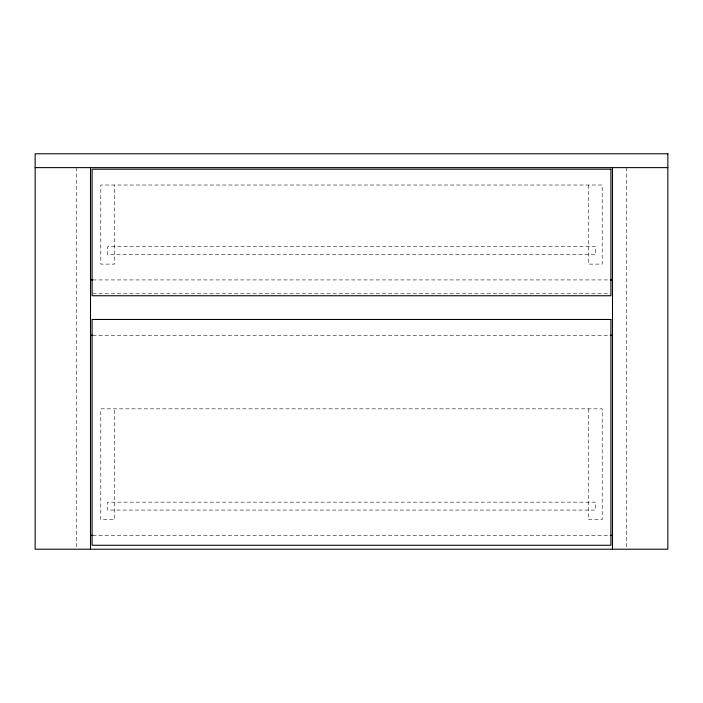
<?xml version="1.0" encoding="UTF-8"?>
<svg xmlns="http://www.w3.org/2000/svg" width="703" height="703" viewBox="0 0 703 703"><rect width="100%" height="100%" fill="white"/><g stroke="black" fill="none" stroke-linecap="round" stroke-linejoin="round"><path stroke-width="0.53" stroke-dasharray="3.52 2.64" d="M92.708 279.926L610.292 279.926M92.708 293.766L610.292 293.766M92.708 335.287L610.292 335.287M92.708 535.378L610.292 535.378M626.329 167.622L626.329 548.12M588.367 185.021L588.367 264.108L602.207 264.108L602.207 185.021L100.793 185.021L100.793 264.108L114.633 264.108L114.633 185.021M588.367 408.838L588.367 519.561L602.207 519.561L602.207 408.838L100.793 408.838L100.793 519.561L114.633 519.561L114.633 408.838M76.671 167.622L76.671 548.12M595.485 246.709L107.515 246.709L107.515 254.618L595.485 254.618L595.485 246.709M595.485 502.162L107.515 502.162L107.515 510.07L595.485 510.07L595.485 502.162"/><path stroke-width="1.05" d="M35.15 167.622L667.85 167.622M90.511 279.926L92.708 279.926M610.292 279.926L612.489 279.926M90.511 335.287L92.708 335.287M610.292 335.287L612.489 335.287M90.511 535.378L92.708 535.378M610.292 535.378L612.489 535.378M612.489 167.622L612.489 549.219M90.511 167.622L90.511 549.219M667.85 153.781L35.15 153.781L35.15 549.219L667.85 549.219L667.85 153.781M610.907 169.203L92.093 169.203L92.093 295.743L610.907 295.743L610.907 169.203M610.907 319.47L92.093 319.47L92.093 545.264L610.907 545.264L610.907 319.47"/></g></svg>
